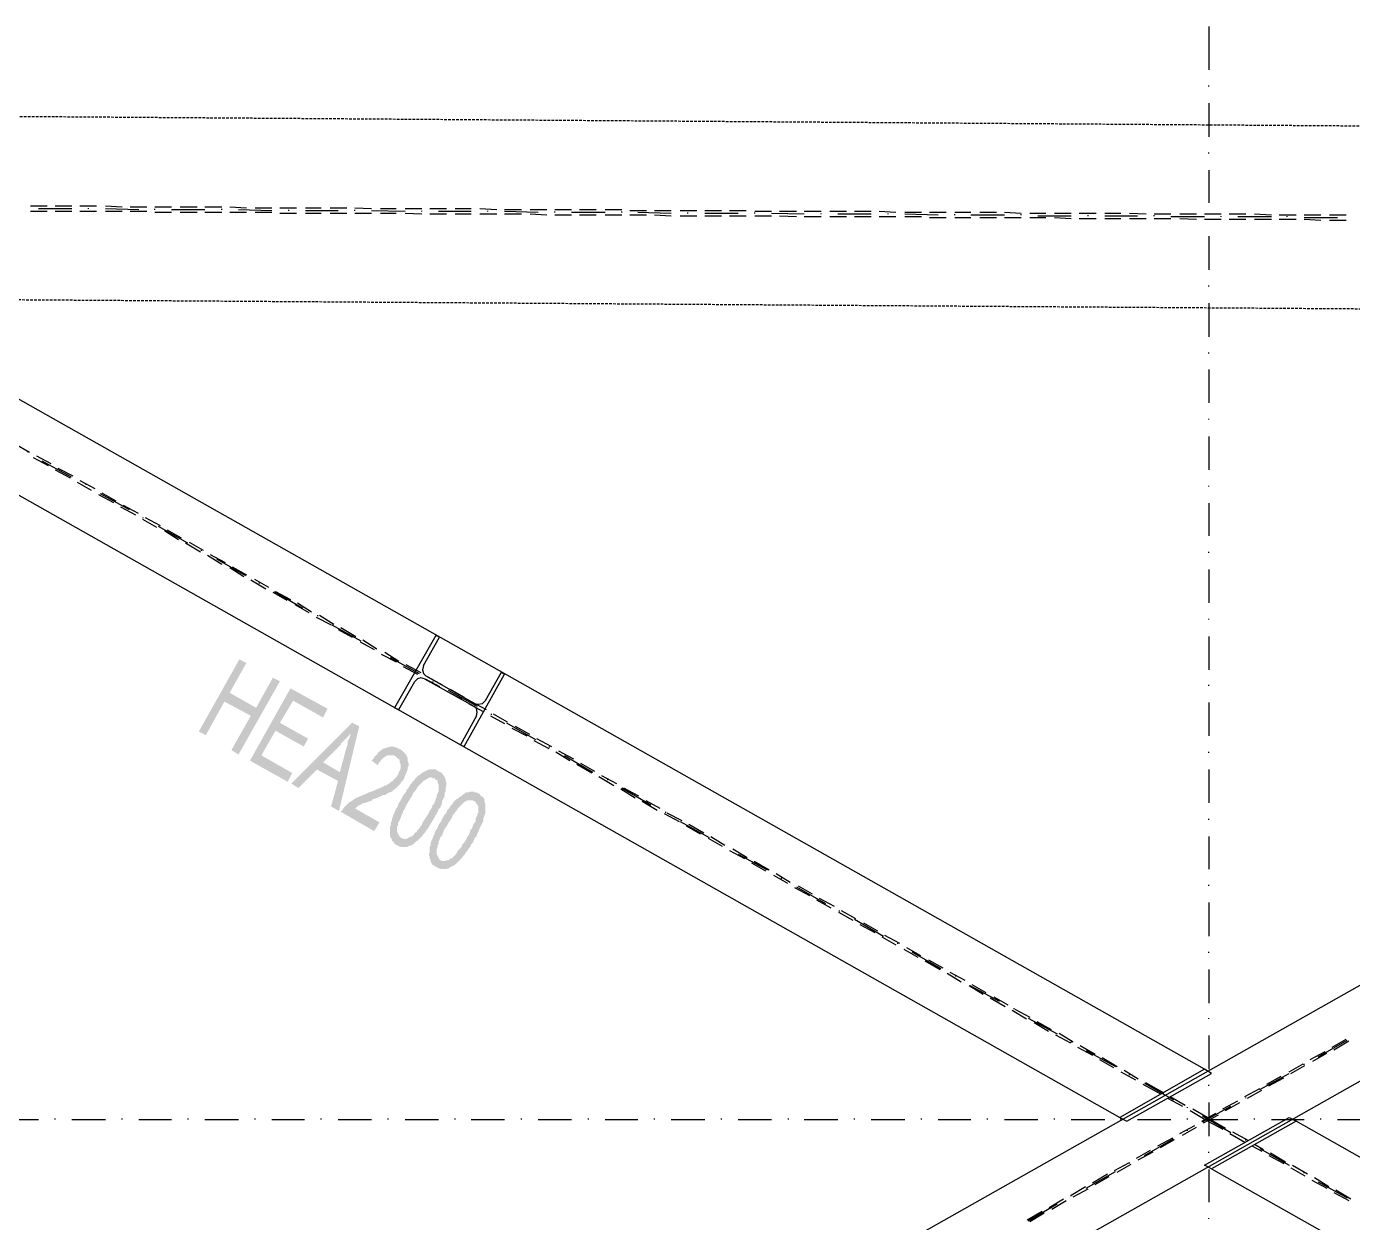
# Model space of a CAD drawing. Header units: metres. Extents: x 11 to 152679, y -40 to 137873.
# Drawn here: x 25705 to 28890, y 3699 to 6571 of the extents above; entities that cross this region are included whole.
import ezdxf

# ---------------------------------------------------------------- set-up
doc = ezdxf.new("R2010")
doc.units = ezdxf.units.M
doc.linetypes.add('HIDDEN', pattern=[9.525, 6.35, -3.175])
for name, color, linetype in [('CA3', 6, 'Continuous'), ('LAYER_1', 160, 'Continuous'), ('TR', 4, 'HIDDEN')]:
    doc.layers.add(name, color=color, linetype=linetype)

# ---------------------------------------------------------------- blocks, each defined once
blk = doc.blocks.new('TPODISTINTIPILONE')
at = {"layer": 'LAYER_1'}
for points in [[(19866.9, 4005.2), (19850, 4013.7), (19752.6, 3840.1), (19769.5, 3831.7), (19814, 3912.1), (19877.5, 3878.2), (19826.7, 3933.3)], [(19947.3, 3960.8), (19930.4, 3969.3), (19890.2, 3897.3), (19826.7, 3933.3), (19877.5, 3878.2), (19830.9, 3795.7), (19847.9, 3785.1)], [(20061.6, 3895.2), (19972.7, 3943.9), (19875.4, 3770.3), (19966.4, 3719.5), (19977, 3740.7), (19902.9, 3783), (19936.8, 3842.3), (20004.5, 3804.2), (20015.1, 3823.2), (19947.3, 3861.3), (19979.1, 3914.2), (20051.1, 3874)], [(20137.8, 3852.8), (20120.9, 3861.3), (19974.9, 3715.3), (19991.8, 3704.7), (20036.3, 3749.1), (20087, 3721.6), (20051.1, 3766.1), (20093.4, 3808.4), (20093.4, 3810.5), (20097.6, 3814.7), (20101.9, 3819), (20104, 3821.1), (20112.5, 3829.6), (20114.6, 3833.8), (20118.8, 3838)], [(20137.8, 3852.8), (20118.8, 3838), (20116.7, 3835.9), (20116.7, 3831.7), (20114.6, 3825.3), (20110.3, 3816.9), (20110.3, 3810.5), (20106.1, 3797.8), (20091.3, 3742.8), (20051.1, 3766.1), (20087, 3721.6), (20070.1, 3660.2), (20089.2, 3649.6)], [(20235.2, 3797.8), (20226.7, 3802), (20224.6, 3802), (20220.4, 3804.2), (20211.9, 3804.2), (20207.7, 3802), (20203.5, 3802), (20201.3, 3799.9), (20197.1, 3799.9), (20192.9, 3797.8), (20188.6, 3793.6), (20184.4, 3791.5), (20182.3, 3787.2), (20173.8, 3778.8), (20171.7, 3774.5), (20167.5, 3770.3), (20182.3, 3759.7), (20184.4, 3763.9), (20188.6, 3768.2), (20190.8, 3772.4), (20195, 3776.7), (20199.2, 3778.8), (20201.3, 3780.9), (20205.6, 3783), (20220.4, 3783), (20224.6, 3780.9), (20256.4, 3763.9), (20254.3, 3768.2), (20254.3, 3776.7), (20250, 3785.1), (20245.8, 3789.3), (20241.6, 3793.6), (20239.4, 3795.7)], [(20256.4, 3763.9), (20224.6, 3780.9), (20226.7, 3778.8), (20228.9, 3776.7), (20233.1, 3774.5), (20235.2, 3770.3), (20235.2, 3766.1), (20237.3, 3761.8), (20237.3, 3751.2), (20233.1, 3742.8), (20231, 3736.4), (20228.9, 3734.3), (20226.7, 3730.1), (20218.3, 3721.6), (20214.1, 3719.5), (20209.8, 3715.3), (20205.6, 3713.1), (20203.5, 3711), (20199.2, 3711), (20197.1, 3708.9), (20192.9, 3706.8), (20188.6, 3704.7), (20182.3, 3702.6), (20173.8, 3698.3), (20167.5, 3696.2), (20161.1, 3694.1), (20156.9, 3692), (20152.7, 3689.9), (20146.3, 3687.7), (20137.8, 3683.5), (20133.6, 3681.4), (20131.5, 3681.4), (20127.3, 3679.3), (20125.1, 3677.2), (20118.8, 3672.9), (20114.6, 3670.8), (20104, 3660.2), (20099.7, 3656), (20097.6, 3651.8), (20093.4, 3647.5), (20173.8, 3601), (20186.5, 3622.1), (20127.3, 3656), (20131.5, 3658.1), (20135.7, 3662.3), (20140, 3664.5), (20142.1, 3664.5), (20144.2, 3666.6), (20148.4, 3668.7), (20152.7, 3668.7), (20156.9, 3670.8), (20163.2, 3672.9), (20169.6, 3675), (20169.6, 3677.2), (20175.9, 3679.3), (20182.3, 3681.4), (20190.8, 3685.6), (20195, 3687.7), (20199.2, 3687.7), (20203.5, 3689.9), (20205.6, 3692), (20209.8, 3694.1), (20211.9, 3694.1), (20216.2, 3696.2), (20220.4, 3700.4), (20224.6, 3702.6), (20228.9, 3706.8), (20237.3, 3715.3), (20239.4, 3719.5), (20243.7, 3723.7), (20245.8, 3728), (20247.9, 3734.3), (20250, 3738.5), (20252.2, 3744.9), (20254.3, 3749.1), (20254.3, 3753.4), (20256.4, 3757.6)], [(20328.3, 3744.9), (20324.1, 3747), (20322, 3749.1), (20305.1, 3749.1), (20296.6, 3744.9), (20292.4, 3742.8), (20319.9, 3728), (20319.9, 3725.8), (20324.1, 3723.7), (20326.2, 3721.6), (20326.2, 3717.4), (20328.3, 3713.1), (20328.3, 3696.2), (20326.2, 3692), (20324.1, 3687.7), (20324.1, 3683.5), (20322, 3679.3), (20317.7, 3666.6), (20313.5, 3662.3), (20311.4, 3656), (20307.2, 3649.6), (20302.9, 3641.2), (20298.7, 3634.8), (20290.2, 3622.1), (20288.1, 3615.8), (20283.9, 3611.5), (20281.8, 3607.3), (20277.5, 3603.1), (20275.4, 3598.9), (20271.2, 3596.7), (20269.1, 3592.5), (20264.8, 3588.3), (20262.7, 3588.3), (20254.3, 3584), (20250, 3581.9), (20245.8, 3581.9), (20241.6, 3584), (20239.4, 3584), (20211.9, 3598.9), (20211.9, 3588.3), (20214.1, 3584), (20216.2, 3581.9), (20216.2, 3577.7), (20220.4, 3575.6), (20222.5, 3571.3), (20224.6, 3569.2), (20228.9, 3567.1), (20237.3, 3562.9), (20252.2, 3562.9), (20256.4, 3565), (20258.5, 3565), (20262.7, 3567.1), (20267, 3569.2), (20273.3, 3575.6), (20277.5, 3577.7), (20281.8, 3581.9), (20290.2, 3590.4), (20292.4, 3594.6), (20296.6, 3598.9), (20298.7, 3603.1), (20302.9, 3607.3), (20305.1, 3611.5), (20309.3, 3617.9), (20311.4, 3622.1), (20315.6, 3628.5), (20319.9, 3637), (20324.1, 3643.3), (20326.2, 3647.5), (20328.3, 3653.9), (20332.6, 3658.1), (20334.7, 3662.3), (20336.8, 3668.7), (20336.8, 3672.9), (20343.2, 3685.6), (20343.2, 3692), (20345.3, 3696.2), (20345.3, 3706.8), (20347.4, 3711), (20347.4, 3717.4), (20345.3, 3721.6), (20345.3, 3725.8), (20343.2, 3730.1), (20341, 3734.3), (20338.9, 3736.4), (20336.8, 3740.7), (20332.6, 3742.8)], [(20292.4, 3742.8), (20288.1, 3740.7), (20283.9, 3736.4), (20279.7, 3734.3), (20271.2, 3725.8), (20271.2, 3723.7), (20267, 3721.6), (20264.8, 3717.4), (20260.6, 3713.1), (20258.5, 3708.9), (20256.4, 3704.7), (20252.2, 3700.4), (20250, 3694.1), (20245.8, 3689.9), (20241.6, 3683.5), (20239.4, 3679.3), (20237.3, 3675), (20233.1, 3668.7), (20231, 3662.3), (20228.9, 3658.1), (20224.6, 3651.8), (20222.5, 3645.4), (20220.4, 3641.2), (20218.3, 3634.8), (20216.2, 3630.6), (20216.2, 3626.4), (20214.1, 3622.1), (20214.1, 3617.9), (20211.9, 3611.5), (20211.9, 3598.9), (20239.4, 3584), (20237.3, 3586.1), (20233.1, 3590.4), (20228.9, 3598.9), (20228.9, 3611.5), (20231, 3615.8), (20231, 3620), (20237.3, 3632.7), (20239.4, 3639.1), (20241.6, 3643.3), (20243.7, 3649.6), (20247.9, 3656), (20250, 3662.3), (20254.3, 3668.7), (20256.4, 3672.9), (20264.8, 3685.6), (20267, 3692), (20271.2, 3696.2), (20275.4, 3702.6), (20277.5, 3706.8), (20281.8, 3711), (20290.2, 3719.5), (20292.4, 3721.6), (20296.6, 3723.7), (20298.7, 3725.8), (20307.2, 3730.1), (20311.4, 3730.1), (20315.6, 3728), (20319.9, 3728)], [(20423.6, 3692), (20419.4, 3694.1), (20415.1, 3694.1), (20413, 3696.2), (20404.5, 3696.2), (20400.3, 3694.1), (20394, 3694.1), (20391.9, 3692), (20387.6, 3689.9), (20413, 3672.9), (20415.1, 3672.9), (20417.2, 3670.8), (20419.4, 3666.6), (20421.5, 3664.5), (20423.6, 3660.2), (20423.6, 3645.4), (20421.5, 3643.3), (20421.5, 3639.1), (20419.4, 3634.8), (20417.2, 3630.6), (20417.2, 3624.2), (20413, 3620), (20408.8, 3607.3), (20404.5, 3603.1), (20402.4, 3594.6), (20398.2, 3588.3), (20394, 3579.8), (20389.7, 3573.4), (20385.5, 3569.2), (20383.4, 3562.9), (20379.1, 3558.6), (20374.9, 3554.4), (20372.8, 3550.2), (20370.7, 3545.9), (20366.4, 3541.7), (20364.3, 3539.6), (20362.2, 3537.5), (20358, 3535.3), (20351.6, 3531.1), (20347.4, 3531.1), (20343.2, 3529), (20336.8, 3529), (20332.6, 3531.1), (20305.1, 3543.8), (20307.2, 3539.6), (20307.2, 3535.3), (20309.3, 3531.1), (20309.3, 3526.9), (20311.4, 3524.8), (20313.5, 3520.5), (20317.7, 3518.4), (20319.9, 3516.3), (20324.1, 3514.2), (20332.6, 3510), (20347.4, 3510), (20351.6, 3512.1), (20353.8, 3512.1), (20355.9, 3514.2), (20360.1, 3516.3), (20368.6, 3520.5), (20377, 3529), (20385.5, 3537.5), (20387.6, 3541.7), (20391.9, 3545.9), (20394, 3550.2), (20398.2, 3554.4), (20400.3, 3558.6), (20404.5, 3562.9), (20406.7, 3569.2), (20410.9, 3573.4), (20413, 3579.8), (20415.1, 3584), (20419.4, 3588.3), (20421.5, 3594.6), (20423.6, 3598.9), (20425.7, 3605.2), (20432.1, 3617.9), (20434.2, 3622.1), (20436.3, 3626.4), (20436.3, 3632.7), (20438.4, 3639.1), (20440.5, 3643.3), (20440.5, 3666.6), (20438.4, 3672.9), (20438.4, 3677.2), (20436.3, 3681.4), (20434.2, 3683.5), (20430, 3685.6), (20427.8, 3689.9)], [(20387.6, 3689.9), (20383.4, 3685.6), (20379.1, 3683.5), (20374.9, 3679.3), (20370.7, 3677.2), (20366.4, 3672.9), (20364.3, 3670.8), (20362.2, 3666.6), (20355.9, 3660.2), (20353.8, 3656), (20349.5, 3651.8), (20347.4, 3645.4), (20343.2, 3641.2), (20341, 3637), (20336.8, 3630.6), (20334.7, 3624.2), (20332.6, 3622.1), (20328.3, 3615.8), (20326.2, 3609.4), (20322, 3603.1), (20319.9, 3598.9), (20317.7, 3592.5), (20315.6, 3588.3), (20313.5, 3581.9), (20311.4, 3577.7), (20309.3, 3573.4), (20309.3, 3567.1), (20307.2, 3562.9), (20307.2, 3550.2), (20305.1, 3548), (20305.1, 3543.8), (20332.6, 3531.1), (20330.5, 3533.2), (20328.3, 3537.5), (20326.2, 3541.7), (20324.1, 3545.9), (20324.1, 3558.6), (20326.2, 3562.9), (20326.2, 3567.1), (20328.3, 3571.3), (20328.3, 3575.6), (20330.5, 3579.8), (20332.6, 3586.1), (20336.8, 3590.4), (20338.9, 3596.7), (20341, 3603.1), (20349.5, 3615.8), (20351.6, 3620), (20360.1, 3632.7), (20362.2, 3639.1), (20366.4, 3643.3), (20368.6, 3647.5), (20372.8, 3651.8), (20374.9, 3656), (20379.1, 3660.2), (20381.3, 3662.3), (20385.5, 3666.6), (20389.7, 3670.8), (20394, 3672.9), (20398.2, 3675), (20410.9, 3675), (20413, 3672.9)]]:
    blk.add_hatch(color=7, dxfattribs=at).paths.add_polyline_path(points, is_closed=False)
at = {"layer": 'CA3'}
for points in [[(22167.7, 3029.5), (18510.1, 5095.3), (18302.7, 5097.5), (18302.7, 4983.1), (21964.5, 2913)], [(22184.7, 2790.3), (25755.5, 773.1), (25952.3, 773.1), (25952.3, 889.5), (22387.9, 2904.6)]]:
    blk.add_lwpolyline(points, dxfattribs=at)
blk.add_lwpolyline([(18302.7, 836.6), (25755.5, 5046.7), (25952.3, 5044.5), (25952.3, 4928.1), (18510.1, 722.3), (18302.7, 722.3)], close=True, dxfattribs=at)
at = {"layer": 'LAYER_1', "color": 7}
for p, q in [((22178.3, 5533.5), (22178.3, 5429.8)), ((22178.3, 5389.5), (22178.3, 5391.7)), ((22178.3, 5349.3), (22178.3, 5268.9)), ((22178.3, 5228.7), (22178.3, 5230.8)), ((22178.3, 5188.5), (22178.3, 5110.1)), ((19388.5, 5101.7), (19348.3, 5101.7)), ((19447.8, 5095.3), (19367.4, 5095.3)), ((19447.8, 5101.7), (19407.6, 5101.7)), ((19507.1, 5101.7), (19466.9, 5101.7)), ((19488, 5095.3), (19488, 5097.5)), ((19568.5, 5099.6), (19528.2, 5101.7)), ((19608.7, 5093.2), (19528.2, 5095.3)), ((19627.7, 5099.6), (19587.5, 5099.6)), ((19687, 5099.6), (19646.8, 5099.6)), ((19646.8, 5093.2), (19646.8, 5095.3)), ((19748.4, 5099.6), (19708.2, 5099.6)), ((19807.6, 5099.6), (19767.4, 5099.6)), ((19807.6, 5093.2), (19807.6, 5095.3)), ((19866.9, 5097.5), (19826.7, 5099.6)), ((19928.3, 5097.5), (19888.1, 5097.5)), ((19987.6, 5097.5), (19947.3, 5097.5)), ((20046.8, 5097.5), (20008.7, 5097.5)), ((20108.2, 5097.5), (20068, 5097.5)), ((20167.5, 5095.3), (20127.3, 5097.5)), ((20226.7, 5095.3), (20188.6, 5095.3)), ((20288.1, 5095.3), (20247.9, 5095.3)), ((20347.4, 5095.3), (20307.2, 5095.3)), ((20406.7, 5095.3), (20368.6, 5095.3)), ((20468, 5093.2), (20427.8, 5095.3)), ((19388.5, 5089), (19348.3, 5089)), ((19447.8, 5089), (19407.6, 5089)), ((19507.1, 5089), (19466.9, 5089)), ((19568.5, 5089), (19528.2, 5089)), ((19627.7, 5089), (19587.5, 5089)), ((19687, 5086.9), (19646.8, 5086.9)), ((19767.4, 5093.2), (19687, 5093.2)), ((19748.4, 5086.9), (19708.2, 5086.9)), ((19807.6, 5086.9), (19767.4, 5086.9)), ((19866.9, 5086.9), (19826.7, 5086.9)), ((19928.3, 5091.1), (19847.9, 5093.2)), ((19928.3, 5086.9), (19888.1, 5086.9)), ((19987.6, 5084.7), (19947.3, 5084.7)), ((19968.5, 5091.1), (19968.5, 5093.2)), ((20087, 5091.1), (20008.7, 5091.1)), ((20046.8, 5084.7), (20008.7, 5084.7)), ((20108.2, 5084.7), (20068, 5084.7)), ((20127.3, 5091.1), (20127.3, 5093.2)), ((20167.5, 5084.7), (20127.3, 5084.7)), ((20247.9, 5089), (20167.5, 5091.1)), ((20226.7, 5084.7), (20188.6, 5084.7)), ((20288.1, 5082.6), (20247.9, 5084.7)), ((20288.1, 5089), (20288.1, 5091.1)), ((20347.4, 5082.6), (20307.2, 5082.6)), ((20406.7, 5089), (20328.3, 5089)), ((20406.7, 5082.6), (20368.6, 5082.6)), ((20468, 5082.6), (20427.8, 5082.6)), ((20446.9, 5089), (20446.9, 5091.1)), ((20527.3, 5093.2), (20487.1, 5093.2)), ((20567.5, 5086.9), (20487.1, 5089)), ((20527.3, 5082.6), (20487.1, 5082.6)), ((20588.7, 5093.2), (20548.5, 5093.2)), ((20588.7, 5080.5), (20548.5, 5082.6)), ((20648, 5093.2), (20607.7, 5093.2)), ((20607.7, 5086.9), (20607.7, 5089)), ((20648, 5080.5), (20607.7, 5080.5)), ((20728.4, 5086.9), (20648, 5086.9)), ((20707.2, 5093.2), (20667, 5093.2)), ((20707.2, 5080.5), (20667, 5080.5)), ((20768.6, 5093.2), (20728.4, 5093.2)), ((20768.6, 5080.5), (20728.4, 5080.5)), ((20768.6, 5086.9), (20768.6, 5089)), ((20827.9, 5091.1), (20787.7, 5091.1)), ((20827.9, 5080.5), (20787.7, 5080.5)), ((20887.2, 5084.7), (20806.7, 5086.9)), ((20887.2, 5091.1), (20846.9, 5091.1)), ((20887.2, 5078.4), (20846.9, 5080.5)), ((20948.5, 5091.1), (20908.3, 5091.1)), ((20948.5, 5078.4), (20908.3, 5078.4)), ((20927.4, 5084.7), (20927.4, 5086.9)), ((21007.8, 5091.1), (20967.6, 5091.1)), ((21048, 5084.7), (20967.6, 5084.7)), ((21007.8, 5078.4), (20967.6, 5078.4)), ((21067.1, 5091.1), (21026.9, 5091.1)), ((21067.1, 5078.4), (21026.9, 5078.4)), ((21128.4, 5089), (21088.2, 5089)), ((21088.2, 5084.7), (21088.2, 5086.9)), ((21128.4, 5078.4), (21088.2, 5078.4)), ((21206.8, 5082.6), (21128.4, 5084.7)), ((21187.7, 5089), (21147.5, 5089)), ((21187.7, 5076.3), (21147.5, 5078.4)), ((21247, 5089), (21206.8, 5089)), ((21247, 5076.3), (21206.8, 5076.3)), ((21247, 5082.6), (21247, 5084.7)), ((21308.4, 5089), (21268.1, 5089)), ((21308.4, 5076.3), (21268.1, 5076.3)), ((21367.6, 5082.6), (21287.2, 5082.6)), ((21367.6, 5089), (21327.4, 5089)), ((21367.6, 5076.3), (21327.4, 5076.3)), ((21426.9, 5086.9), (21386.7, 5089)), ((21426.9, 5076.3), (21386.7, 5076.3)), ((21407.8, 5082.6), (21407.8, 5084.7)), ((21488.3, 5086.9), (21448.1, 5086.9)), ((21528.5, 5080.5), (21448.1, 5082.6)), ((21488.3, 5076.3), (21448.1, 5076.3)), ((21547.5, 5086.9), (21507.3, 5086.9)), ((21547.5, 5074.2), (21507.3, 5074.2)), ((21606.8, 5086.9), (21568.7, 5086.9)), ((21568.7, 5080.5), (21568.7, 5082.6)), ((21606.8, 5074.2), (21568.7, 5074.2)), ((21687.2, 5080.5), (21606.8, 5080.5)), ((21668.2, 5086.9), (21628, 5086.9)), ((21668.2, 5074.2), (21628, 5074.2)), ((21727.5, 5084.7), (21687.2, 5086.9)), ((21727.5, 5074.2), (21687.2, 5074.2)), ((21727.5, 5080.5), (21727.5, 5082.6)), ((21786.7, 5084.7), (21748.6, 5084.7)), ((21786.7, 5074.2), (21748.6, 5074.2)), ((21848.1, 5078.4), (21767.7, 5078.4)), ((21848.1, 5084.7), (21807.9, 5084.7)), ((21848.1, 5072), (21807.9, 5074.2)), ((21907.4, 5084.7), (21867.2, 5084.7)), ((21907.4, 5072), (21867.2, 5072)), ((21888.3, 5078.4), (21888.3, 5080.5)), ((21966.6, 5084.7), (21928.5, 5084.7)), ((22006.9, 5078.4), (21928.5, 5078.4)), ((21966.6, 5072), (21928.5, 5072)), ((22028, 5082.6), (21987.8, 5084.7)), ((22028, 5072), (21987.8, 5072)), ((22087.3, 5082.6), (22047.1, 5082.6)), ((22047.1, 5078.4), (22047.1, 5080.5)), ((22087.3, 5072), (22047.1, 5072)), ((22167.7, 5076.3), (22087.3, 5076.3)), ((22148.7, 5082.6), (22108.5, 5082.6)), ((22148.7, 5069.9), (22108.5, 5072)), ((22207.9, 5082.6), (22167.7, 5082.6)), ((22207.9, 5069.9), (22167.7, 5069.9)), ((22178.3, 5069.9), (22178.3, 5072)), ((22207.9, 5076.3), (22207.9, 5078.4)), ((22267.2, 5082.6), (22227, 5082.6)), ((22267.2, 5069.9), (22227, 5069.9)), ((22328.6, 5076.3), (22248.2, 5076.3)), ((22328.6, 5080.5), (22288.4, 5082.6)), ((22328.6, 5069.9), (22288.4, 5069.9)), ((22387.9, 5080.5), (22347.6, 5080.5)), ((22387.9, 5069.9), (22347.6, 5069.9)), ((22366.7, 5076.3), (22366.7, 5078.4)), ((22447.1, 5080.5), (22406.9, 5080.5)), ((22487.3, 5074.2), (22406.9, 5074.2)), ((22447.1, 5067.8), (22406.9, 5069.9)), ((22508.5, 5080.5), (22468.3, 5080.5)), ((22508.5, 5067.8), (22468.3, 5067.8)), ((22178.3, 5029.7), (22178.3, 4949.3)), ((22178.3, 4909.1), (22178.3, 4911.2)), ((22178.3, 4868.9), (22178.3, 4788.4)), ((22178.3, 4748.2), (22178.3, 4750.3)), ((22178.3, 4710.1), (22178.3, 4629.7)), ((22178.3, 4589.5), (22178.3, 4591.6)), ((19310.2, 4532.3), (19346.2, 4511.1)), ((22178.3, 4549.2), (22178.3, 4468.8)), ((19342, 4511.1), (19342, 4513.2)), ((19342, 4511.1), (19342, 4513.2)), ((19354.7, 4498.4), (19390.7, 4479.4)), ((19363.1, 4502.7), (19397, 4483.6)), ((19375.8, 4490), (19445.7, 4451.9)), ((19375.8, 4490), (19445.7, 4451.9)), ((19407.6, 4468.8), (19443.6, 4449.7)), ((19413.9, 4473), (19449.9, 4454)), ((19460.5, 4439.2), (19494.4, 4420.1)), ((19466.9, 4443.4), (19502.8, 4424.3)), ((19481.7, 4432.8), (19481.7, 4434.9)), ((19481.7, 4432.8), (19481.7, 4434.9)), ((22178.3, 4428.6), (22178.3, 4430.7)), ((19511.3, 4409.5), (19547.3, 4390.5)), ((19515.5, 4411.7), (19585.4, 4373.5)), ((19515.5, 4411.7), (19585.4, 4373.5)), ((19519.8, 4413.8), (19553.6, 4394.7)), ((19564.2, 4379.9), (19600.2, 4360.8)), ((19570.6, 4384.1), (19606.6, 4365.1)), ((22178.3, 4388.4), (22178.3, 4310)), ((19617.2, 4350.3), (19651, 4331.2)), ((19619.3, 4352.4), (19619.3, 4354.5)), ((19619.3, 4352.4), (19619.3, 4354.5)), ((19623.5, 4354.5), (19659.5, 4335.4)), ((19655.2, 4333.3), (19725.1, 4293.1)), ((19655.2, 4333.3), (19725.1, 4293.1)), ((19670.1, 4322.7), (19703.9, 4301.6)), ((19676.4, 4324.9), (19710.3, 4305.8)), ((19720.9, 4293.1), (19756.9, 4272)), ((19729.3, 4295.2), (19763.2, 4276.2)), ((19759, 4274.1), (19759, 4276.2)), ((19759, 4274.1), (19759, 4276.2)), ((22178.3, 4269.8), (22178.3, 4272)), ((19773.8, 4263.5), (19807.6, 4242.3)), ((19780.1, 4265.6), (19816.1, 4246.5)), ((19795, 4255), (19864.8, 4214.8)), ((19795, 4255), (19864.8, 4214.8)), ((19833, 4236), (19866.9, 4216.9)), ((19826.7, 4233.9), (19860.6, 4212.7)), ((19877.5, 4204.2), (19913.5, 4183)), ((19886, 4206.3), (19919.8, 4187.3)), ((22178.3, 4229.6), (22178.3, 4149.2)), ((19898.7, 4195.7), (19898.7, 4197.9)), ((19898.7, 4195.7), (19898.7, 4197.9)), ((19930.4, 4174.6), (19964.3, 4155.5)), ((19934.7, 4176.7), (20002.4, 4136.5)), ((19934.7, 4176.7), (20002.4, 4136.5)), ((19936.8, 4176.7), (19972.7, 4157.6)), ((19983.3, 4145), (20017.2, 4125.9)), ((19989.7, 4149.2), (20023.5, 4128)), ((20034.1, 4115.3), (20070.1, 4096.3)), ((20038.4, 4117.4), (20038.4, 4119.5)), ((20038.4, 4117.4), (20038.4, 4119.5)), ((20042.6, 4119.5), (20076.5, 4098.4)), ((22178.3, 4109), (22178.3, 4111.1)), ((20072.2, 4096.3), (20142.1, 4058.2)), ((20072.2, 4096.3), (20142.1, 4058.2)), ((20087, 4085.7), (20120.9, 4066.6)), ((20093.4, 4089.9), (20129.4, 4068.7)), ((20140, 4056), (20173.8, 4037)), ((20146.3, 4060.3), (20180.2, 4039.1)), ((22178.3, 4068.7), (22178.3, 3988.3)), ((20178.1, 4039.1), (20178.1, 4041.2)), ((20178.1, 4039.1), (20178.1, 4041.2)), ((20190.8, 4026.4), (20226.7, 4007.4)), ((20199.2, 4030.6), (20233.1, 4009.5)), ((20211.9, 4017.9), (20281.8, 3979.8)), ((20211.9, 4017.9), (20281.8, 3979.8)), ((20243.7, 3996.8), (20277.5, 3977.7)), ((20250, 4001), (20286, 3982)), ((20233.1, 3893.1), (20271.2, 3960.8)), ((20294.5, 3967.1), (20413, 3901.5)), ((20296.6, 3967.1), (20330.5, 3948.1)), ((20415.1, 3907.9), (20298.7, 3973.5)), ((20302.9, 3971.4), (20336.8, 3952.3)), ((20315.6, 3958.7), (20315.6, 3960.8)), ((20315.6, 3958.7), (20315.6, 3960.8)), ((22178.3, 3950.2), (22178.3, 3952.3)), ((20347.4, 3937.5), (20383.4, 3918.5)), ((20351.6, 3939.6), (20421.5, 3901.5)), ((20351.6, 3939.6), (20421.5, 3901.5)), ((20355.9, 3941.7), (20389.7, 3922.7)), ((20400.3, 3907.9), (20434.2, 3888.8)), ((20406.7, 3912.1), (20442.6, 3893.1)), ((22178.3, 3910), (22178.3, 3829.6)), ((20453.2, 3878.2), (20487.1, 3859.2)), ((20455.3, 3880.4), (20455.3, 3882.5)), ((20455.3, 3880.4), (20455.3, 3882.5)), ((20459.6, 3882.5), (20493.4, 3863.4)), ((20491.3, 3861.3), (20561.2, 3821.1)), ((20491.3, 3861.3), (20561.2, 3821.1)), ((20504, 3848.6), (20540, 3829.6)), ((20512.5, 3852.8), (20546.4, 3833.8)), ((20563.3, 3823.2), (20599.3, 3804.2)), ((20556.9, 3819), (20592.9, 3799.9)), ((20595, 3802), (20595, 3804.2)), ((20595, 3802), (20595, 3804.2)), ((20609.9, 3791.5), (20643.7, 3770.3)), ((20616.2, 3793.6), (20652.2, 3774.5)), ((22178.3, 3789.3), (22178.3, 3791.5)), ((20631, 3783), (20698.8, 3742.8)), ((20631, 3783), (20698.8, 3742.8)), ((20660.7, 3761.8), (20696.6, 3740.7)), ((20669.1, 3763.9), (20703, 3744.9)), ((20713.6, 3732.2), (20749.6, 3711)), ((20719.9, 3734.3), (20755.9, 3715.3)), ((22178.3, 3749.1), (22178.3, 3668.7)), ((20734.7, 3723.7), (20734.7, 3725.8)), ((20734.7, 3723.7), (20734.7, 3725.8)), ((20766.5, 3702.6), (20800.4, 3681.4)), ((20768.6, 3704.7), (20838.5, 3664.5)), ((20768.6, 3704.7), (20838.5, 3664.5)), ((20772.8, 3704.7), (20808.8, 3685.6)), ((20817.3, 3672.9), (20853.3, 3651.8)), ((20825.8, 3675), (20859.6, 3656)), ((20870.2, 3643.3), (20906.2, 3624.2)), ((20874.4, 3645.4), (20874.4, 3647.5)), ((20874.4, 3645.4), (20874.4, 3647.5)), ((20876.6, 3645.4), (20912.5, 3626.4)), ((22178.3, 3628.5), (22178.3, 3630.6)), ((20908.3, 3624.2), (20978.2, 3586.1)), ((20908.3, 3624.2), (20978.2, 3586.1)), ((20923.1, 3613.7), (20957, 3594.6)), ((20929.5, 3617.9), (20965.5, 3596.7)), ((20976, 3584), (21009.9, 3565)), ((20982.4, 3588.3), (21016.3, 3567.1)), ((21014.1, 3567.1), (21014.1, 3569.2)), ((21014.1, 3567.1), (21014.1, 3569.2)), ((22178.3, 3588.3), (22178.3, 3510)), ((21026.9, 3554.4), (21062.8, 3535.3)), ((21035.3, 3558.6), (21069.2, 3537.5)), ((21048, 3545.9), (21117.9, 3507.8)), ((21048, 3545.9), (21117.9, 3507.8)), ((21079.8, 3524.8), (21113.6, 3505.7)), ((21086.1, 3529), (21122.1, 3507.8)), ((21132.7, 3495.1), (21166.6, 3476.1)), ((21139, 3499.4), (21172.9, 3478.2)), ((21151.7, 3486.7), (21151.7, 3488.8)), ((21151.7, 3486.7), (21151.7, 3488.8)), ((22178.3, 3469.7), (22178.3, 3471.8)), ((21183.5, 3465.5), (21219.5, 3446.4)), ((21187.7, 3467.6), (21257.6, 3427.4)), ((21187.7, 3467.6), (21257.6, 3427.4)), ((21191.9, 3469.7), (21225.8, 3450.7)), ((21242.7, 3440.1), (21278.7, 3421)), ((21236.4, 3435.9), (21270.2, 3416.8)), ((21291.4, 3408.3), (21291.4, 3410.5)), ((21291.4, 3408.3), (21291.4, 3410.5)), ((21295.7, 3410.5), (21329.5, 3391.4)), ((22178.3, 3429.5), (22178.3, 3349.1)), ((21289.3, 3406.2), (21323.2, 3387.2)), ((21327.4, 3389.3), (21397.3, 3349.1)), ((21327.4, 3389.3), (21397.3, 3349.1)), ((21340.1, 3376.6), (21376.1, 3357.5)), ((21348.6, 3380.8), (21382.5, 3361.8)), ((21393, 3347), (21426.9, 3327.9)), ((21399.4, 3351.2), (21435.4, 3332.1)), ((21431.1, 3330), (21431.1, 3332.1)), ((21431.1, 3330), (21431.1, 3332.1)), ((21445.9, 3317.3), (21479.8, 3298.3)), ((21452.3, 3321.6), (21486.2, 3302.5)), ((21465, 3311), (21534.8, 3270.8)), ((21465, 3311), (21534.8, 3270.8)), ((21496.7, 3289.8), (21532.7, 3268.6)), ((21505.2, 3291.9), (21539.1, 3272.9)), ((22178.3, 3308.9), (22178.3, 3311)), ((21549.7, 3260.2), (21583.5, 3239)), ((21556, 3262.3), (21592, 3243.2)), ((21570.8, 3251.7), (21570.8, 3253.8)), ((21570.8, 3251.7), (21570.8, 3253.8)), ((22178.3, 3268.6), (22178.3, 3188.2)), ((21602.6, 3230.5), (21636.4, 3209.4)), ((21604.7, 3230.5), (21674.5, 3192.5)), ((21604.7, 3230.5), (21674.5, 3192.5)), ((21608.9, 3232.7), (21642.8, 3213.6)), ((21653.4, 3200.9), (21689.4, 3179.7)), ((21661.9, 3203), (21695.7, 3184)), ((21706.3, 3171.3), (21740.2, 3150.1)), ((21710.5, 3173.4), (21710.5, 3175.5)), ((21710.5, 3173.4), (21710.5, 3175.5)), ((21712.6, 3173.4), (21748.6, 3154.3)), ((21744.4, 3152.2), (21814.2, 3114.1)), ((21744.4, 3152.2), (21814.2, 3114.1)), ((21759.2, 3141.7), (21793.1, 3120.5)), ((21765.6, 3143.8), (21799.4, 3124.7)), ((22178.3, 3150.1), (22178.3, 3152.2)), ((21810, 3112), (21846, 3093)), ((21818.5, 3116.2), (21852.3, 3095.1)), ((21848.1, 3093), (21848.1, 3095.1)), ((21848.1, 3093), (21848.1, 3095.1)), ((22178.3, 3109.9), (22178.3, 3029.5)), ((22440.8, 3059.1), (22510.6, 3099.3)), ((22474.7, 3082.4), (22508.5, 3101.4)), ((22478.9, 3076), (22514.9, 3097.2)), ((21862.9, 3082.4), (21898.9, 3063.3)), ((21869.3, 3086.6), (21905.2, 3065.4)), ((21884.1, 3073.9), (21953.9, 3035.8)), ((21884.1, 3073.9), (21953.9, 3035.8)), ((22421.7, 3052.7), (22457.7, 3071.8)), ((22428.1, 3048.5), (22461.9, 3067.6)), ((21915.8, 3052.7), (21949.7, 3033.7)), ((21922.2, 3057), (21958.2, 3035.8)), ((21975.1, 3027.3), (22009, 3006.2)), ((22370.9, 3023.1), (22404.8, 3042.2)), ((22375.2, 3018.9), (22409, 3037.9)), ((22406.9, 3040), (22406.9, 3042.2)), ((21966.6, 3023.1), (22002.6, 3004.1)), ((21987.8, 3014.6), (21987.8, 3016.8)), ((21987.8, 3014.6), (21987.8, 3016.8)), ((22019.6, 2993.5), (22061.9, 2970.2)), ((22023.8, 2995.6), (22093.6, 2955.4)), ((22023.8, 2995.6), (22093.6, 2955.4)), ((22025.9, 2997.7), (22070.4, 2972.3)), ((22301.1, 2980.8), (22370.9, 3018.9)), ((22318, 2993.5), (22351.9, 3012.5)), ((22322.2, 2989.2), (22358.2, 3008.3)), ((22085.2, 2963.9), (22121.2, 2942.7)), ((22178.3, 2989.2), (22178.3, 2991.4)), ((22265.1, 2963.9), (22301.1, 2982.9)), ((22267.2, 2959.6), (22267.2, 2961.7)), ((22271.4, 2959.6), (22305.3, 2978.7)), ((22078.8, 2959.6), (22114.8, 2940.6)), ((22127.5, 2936.3), (22127.5, 2938.4)), ((22127.5, 2936.3), (22127.5, 2938.4)), ((22133.9, 2930), (22169.8, 2908.8)), ((22140.2, 2934.2), (22176.2, 2913)), ((22163.5, 2902.5), (22231.2, 2940.6)), ((22178.3, 2949), (22178.3, 2868.6)), ((22212.2, 2934.2), (22248.2, 2953.3)), ((22218.5, 2930), (22252.4, 2949)), ((19286.9, 2908.8), (19367.4, 2908.8)), ((19407.6, 2908.8), (19407.6, 2910.9)), ((19447.8, 2908.8), (19528.2, 2908.8)), ((19568.5, 2908.8), (19568.5, 2910.9)), ((19608.7, 2908.8), (19687, 2908.8)), ((19727.2, 2908.8), (19727.2, 2910.9)), ((19767.4, 2908.8), (19847.9, 2908.8)), ((19888.1, 2908.8), (19888.1, 2910.9)), ((19928.3, 2908.8), (20006.6, 2908.8)), ((20046.8, 2908.8), (20046.8, 2910.9)), ((20087, 2908.8), (20167.5, 2908.8)), ((20207.7, 2908.8), (20207.7, 2910.9)), ((20247.9, 2908.8), (20328.3, 2908.8)), ((20368.6, 2908.8), (20368.6, 2910.9)), ((20406.7, 2908.8), (20487.1, 2908.8)), ((20527.3, 2908.8), (20527.3, 2910.9)), ((20567.5, 2908.8), (20648, 2908.8)), ((20688.2, 2908.8), (20688.2, 2910.9)), ((20728.4, 2908.8), (20806.7, 2908.8)), ((20846.9, 2908.8), (20846.9, 2910.9)), ((20887.2, 2908.8), (20967.6, 2908.8)), ((21007.8, 2908.8), (21007.8, 2910.9)), ((21048, 2908.8), (21128.4, 2908.8)), ((21168.7, 2908.8), (21168.7, 2910.9)), ((21206.8, 2908.8), (21287.2, 2908.8)), ((21327.4, 2908.8), (21327.4, 2910.9)), ((21367.6, 2908.8), (21448.1, 2908.8)), ((21488.3, 2908.8), (21488.3, 2910.9)), ((21528.5, 2908.8), (21606.8, 2908.8)), ((21647, 2908.8), (21647, 2910.9)), ((21687.2, 2908.8), (21767.7, 2908.8)), ((21807.9, 2908.8), (21807.9, 2910.9)), ((21848.1, 2908.8), (21928.5, 2908.8)), ((21966.6, 2908.8), (21966.6, 2910.9)), ((22006.9, 2908.8), (22087.3, 2908.8)), ((22127.5, 2908.8), (22127.5, 2910.9)), ((22161.4, 2904.6), (22195.2, 2923.6)), ((22163.5, 2917.3), (22231.2, 2877.1)), ((22163.5, 2917.3), (22231.2, 2877.1)), ((22165.6, 2900.3), (22201.6, 2919.4)), ((22167.7, 2908.8), (22248.2, 2908.8)), ((22176.2, 2904.6), (22212.2, 2885.5)), ((22182.5, 2908.8), (22218.5, 2887.6)), ((22288.4, 2908.8), (22288.4, 2910.9)), ((22328.6, 2908.8), (22406.9, 2908.8)), ((22447.1, 2908.8), (22447.1, 2910.9)), ((22487.3, 2908.8), (22567.8, 2908.8)), ((22108.5, 2875), (22144.4, 2894)), ((22114.8, 2870.7), (22148.7, 2889.8)), ((22127.5, 2881.3), (22127.5, 2883.4)), ((22229.1, 2875), (22265.1, 2853.8)), ((22235.5, 2879.2), (22273.6, 2858)), ((22004.7, 2815.7), (22038.6, 2834.7)), ((22023.8, 2822), (22093.6, 2862.2)), ((22055.5, 2845.3), (22091.5, 2864.4)), ((22061.9, 2841.1), (22095.8, 2860.1)), ((22267.2, 2858), (22267.2, 2860.1)), ((22267.2, 2858), (22267.2, 2860.1)), ((22282, 2845.3), (22305.3, 2832.6)), ((22288.4, 2849.5), (22309.5, 2836.8)), ((22301.1, 2839), (22370.9, 2798.7)), ((22301.1, 2839), (22370.9, 2798.7)), ((21951.8, 2786), (21987.8, 2805.1)), ((21987.8, 2803), (21987.8, 2805.1)), ((22009, 2811.4), (22045, 2830.5)), ((22178.3, 2828.4), (22178.3, 2830.5)), ((22322.2, 2822), (22358.2, 2803)), ((22326.5, 2828.4), (22362.5, 2807.2)), ((21884.1, 2743.7), (21953.9, 2783.9)), ((21898.9, 2756.4), (21934.9, 2777.6)), ((21905.2, 2752.2), (21939.1, 2771.2)), ((21958.2, 2781.8), (21992, 2800.9)), ((22178.3, 2788.2), (22178.3, 2709.8)), ((22375.2, 2792.4), (22409, 2773.3)), ((22379.4, 2798.7), (22415.4, 2777.6)), ((22406.9, 2779.7), (22406.9, 2781.8)), ((22406.9, 2779.7), (22406.9, 2781.8)), ((21848.1, 2726.8), (21882, 2747.9)), ((21852.3, 2722.5), (21888.3, 2741.6)), ((22426, 2762.8), (22461.9, 2743.7)), ((22432.3, 2769.1), (22466.2, 2747.9)), ((22440.8, 2758.5), (22510.6, 2720.4)), ((22440.8, 2758.5), (22510.6, 2720.4)), ((22483.1, 2739.5), (22519.1, 2718.3)), ((21795.2, 2697.1), (21829.1, 2718.3)), ((21801.6, 2692.9), (21835.4, 2714.1)), ((21848.1, 2724.7), (21848.1, 2726.8)), ((22478.9, 2733.1), (22514.9, 2714.1)), ((21742.3, 2667.5), (21778.3, 2688.7)), ((21744.4, 2665.4), (21814.2, 2705.6)), ((21748.6, 2663.3), (21782.5, 2684.5)), ((22178.3, 2669.6), (22178.3, 2671.7))]:
    blk.add_line(p, q, dxfattribs=at)
for points in [[(20292.4, 3998.9), (20330.5, 4066.6), (20322, 4070.9), (20222.5, 3897.3), (20233.1, 3893.1)], [(20292.4, 3998.9), (20290.2, 3988.3), (20292.4, 3979.8), (20298.7, 3973.5)], [(20419.4, 3878.2), (20381.3, 3808.4), (20389.7, 3804.2), (20487.1, 3977.7), (20478.6, 3982), (20440.5, 3914.2)], [(20294.5, 3967.1), (20286, 3969.3), (20277.5, 3967.1), (20271.2, 3960.8)], [(20419.4, 3878.2), (20421.5, 3886.7), (20419.4, 3895.2), (20413, 3901.5)], [(20415.1, 3907.9), (20423.6, 3905.8), (20434.2, 3907.9), (20440.5, 3914.2)]]:
    blk.add_lwpolyline(points, dxfattribs=at)
for points in [[(21964.5, 2913), (21981.5, 2904.6), (22184.7, 3018.9), (22167.7, 3029.5)], [(22167.7, 2798.7), (22370.9, 2913), (22387.9, 2904.6), (22184.7, 2790.3)]]:
    blk.add_lwpolyline(points, close=True, dxfattribs=at)
at = {"layer": 'TR'}
for p, q in [((26130.1, 5268.9), (18929.2, 5319.7)), ((26125.9, 4830.7), (18929.2, 4879.4))]:
    blk.add_line(p, q, dxfattribs=at)

msp = doc.modelspace()

# ---------------------------------------------------------------- block references
msp.add_blockref('TPODISTINTIPILONE', (6366.3159, 1037.9028))

doc.saveas('drawing.dxf')
